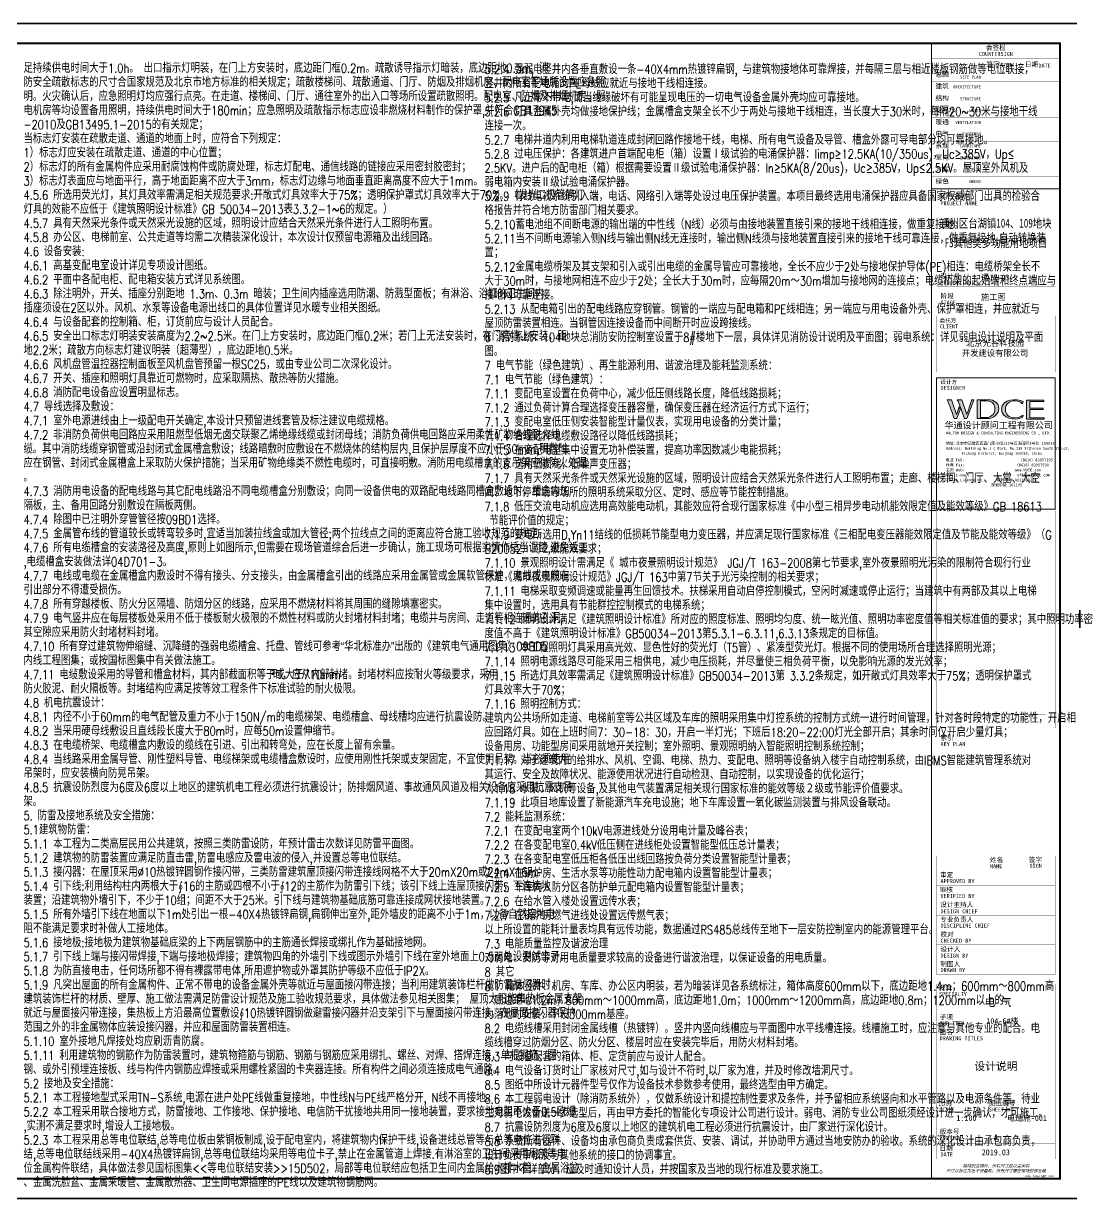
# Model space of a CAD drawing. Extents: x -127004 to 341119, y -13158 to 456864.
# Drawn here: x -96319 to -43379, y 397464 to 456864 of the extents above; entities that cross this region are included whole.
import ezdxf
from ezdxf.enums import TextEntityAlignment as Align

# ---------------------------------------------------------------- set-up
doc = ezdxf.new("R2010")
doc.units = 0
doc.header["$LTSCALE"] = 1000
doc.layers.get('0').update_dxf_attribs({"linetype": 'CONTINUOUS'})
doc.layers.get('Defpoints').update_dxf_attribs({"linetype": 'CONTINUOUS'})
for name, color, linetype in [('DIM-箱柜', 3, 'CONTINUOUS'), ('SL', 6, 'CONTINUOUS'), ('TEL_TEXT', 3, 'CONTINUOUS'), ('TEL_TITLE', 7, 'CONTINUOUS'), ('字', 7, 'CONTINUOUS')]:
    doc.layers.add(name, color=color, linetype=linetype)
doc.layers.add('内审要求修改2.10', color=6, linetype='CONTINUOUS', plot=False)
doc.styles.add('_HZTXT', font='ROMANS2', dxfattribs={"width": 0.8, "bigfont": 'HZDF2'})
doc.styles.add('华文细黑', font='STXIHEI.TTF')
doc.styles.add('图签信息$0$hwxh', font='STXIHEI.TTF')
doc.styles.add('图签信息$0$华文细黑', font='STXIHEI.TTF', dxfattribs={"height": 10})

# ---------------------------------------------------------------- blocks, each defined once
blk = doc.blocks.new('SADF AGF AERG AER GER')
at = {"layer": 'DIM-箱柜'}
blk.add_lwpolyline([(-462150, -1228514), (-378050, -1228514), (-378050, -1287914), (-462150, -1287914)], close=True, dxfattribs=at)
blk = doc.blocks.new('A$C6873132B')
at = {"layer": 'DIM-箱柜'}
blk.add_blockref('SADF AGF AERG AER GER', (378050, 1287914), dxfattribs=at)
blk = doc.blocks.new('图签信息$0$WDCE Copyright200X')
at = {"const_width": 0.016}
blk.add_lwpolyline([(-10.6, 1.26, 1), (-11.4, 1.26, 1)], format="xyb", close=True, dxfattribs=at)
at = {"style": '图签信息$0$华文细黑'}
for s, p in [('WDCE ', (-11.46, 0.5)), ('     Copyright ', (-3.51, 0.5))]:
    blk.add_text(s, height=1, dxfattribs=at).set_placement(p, align=Align.BOTTOM_RIGHT)
blk.add_text('c', height=0.6, dxfattribs=at).set_placement((-11.04, 1.35), align=Align.MIDDLE_CENTER)
blk.add_attdef('200X', text='', height=1, dxfattribs=at).set_placement((-0.45, 0.5), align=Align.BOTTOM_RIGHT)
blk = doc.blocks.new('图签信息$0$logo2')
h = blk.add_hatch(color=7)
h.paths.add_polyline_path([(19.02, -7.36), (15.84, -7.36), (15.84, -3.97), (18.97, -3.97), (18.97, -4.24), (16.46, -4.24), (16.46, -5.45), (18.81, -5.45), (18.81, -5.69), (16.47, -5.69), (16.47, -7.12), (19.02, -7.12)])
edge = h.paths.add_edge_path()
edge.add_spline(control_points=[(15.26, -4.21), (15.26, -4.21), (15.13, -4.65), (15.13, -4.65), (15.13, -4.65), (14.62, -4.1), (13.73, -4.1), (13.04, -4.1), (12.07, -4.54), (12.08, -5.62), (12.08, -6.49), (12.77, -7.16), (13.73, -7.17), (14.66, -7.17), (15.23, -6.68), (15.23, -6.68), (15.23, -6.68), (15.16, -7.11), (15.16, -7.11), (13.63, -7.7), (11.42, -7.29), (11.41, -5.64), (11.4, -3.72), (14.16, -3.66), (15.26, -4.21)], knot_values=[0, 0, 0, 0, 1, 1, 1, 2, 2, 2, 3, 3, 3, 4, 4, 4, 5, 5, 5, 6, 6, 6, 7, 7, 7, 8, 8, 8, 8], degree=3, periodic=0)
edge = h.paths.add_edge_path(flags=16)
edge.add_spline(control_points=[(10.23, -5.57), (10.23, -5.16), (10.12, -4.83), (9.9, -4.58), (9.63, -4.27), (9.23, -4.12), (8.69, -4.12), (8.69, -4.12), (7.64, -4.12), (7.64, -4.12), (7.64, -4.12), (7.64, -7.1), (7.64, -7.1), (7.64, -7.1), (8.66, -7.1), (8.66, -7.1), (9.13, -7.1), (9.52, -6.93), (9.82, -6.6), (10.09, -6.31), (10.23, -5.96), (10.23, -5.57)], knot_values=[0, 0, 0, 0, 1, 1, 1, 2, 2, 2, 3, 3, 3, 4, 4, 4, 5, 5, 5, 6, 6, 6, 7, 7, 7, 7], degree=3, periodic=0)
edge = h.paths.add_edge_path()
edge.add_spline(control_points=[(10.92, -5.51), (10.92, -5.96), (10.72, -6.37), (10.34, -6.72), (9.92, -7.1), (9.41, -7.29), (8.82, -7.29), (8.82, -7.29), (7.03, -7.29), (7.03, -7.29), (7.03, -7.29), (7.03, -3.92), (7.03, -3.92), (7.03, -3.92), (9.1, -3.92), (9.1, -3.92), (9.59, -3.92), (10.01, -4.06), (10.36, -4.34), (10.73, -4.64), (10.92, -5.03), (10.92, -5.51)], knot_values=[0, 0, 0, 0, 1, 1, 1, 2, 2, 2, 3, 3, 3, 4, 4, 4, 5, 5, 5, 6, 6, 6, 7, 7, 7, 7], degree=3, periodic=0)
at = {"lineweight": 0}
blk.add_lwpolyline([(19.02, -7.36), (15.84, -7.36), (15.84, -3.97), (18.97, -3.97), (18.97, -4.24), (16.46, -4.24), (16.46, -5.45), (18.81, -5.45), (18.81, -5.69), (16.47, -5.69), (16.47, -7.12), (19.02, -7.12), (19.02, -7.36)], dxfattribs=at)
for points, knots in [([(10.92, -5.51), (10.92, -5.96), (10.72, -6.37), (10.34, -6.72), (9.92, -7.1), (9.41, -7.29), (8.82, -7.29), (8.82, -7.29), (7.03, -7.29), (7.03, -7.29), (7.03, -7.29), (7.03, -3.92), (7.03, -3.92), (7.03, -3.92), (9.1, -3.92), (9.1, -3.92), (9.59, -3.92), (10.01, -4.06), (10.36, -4.34), (10.73, -4.64), (10.92, -5.03), (10.92, -5.51)], [0, 0, 0, 0, 1, 1, 1, 2, 2, 2, 3, 3, 3, 4, 4, 4, 5, 5, 5, 6, 6, 6, 7, 7, 7, 7]), ([(10.23, -5.57), (10.23, -5.16), (10.12, -4.83), (9.9, -4.58), (9.63, -4.27), (9.23, -4.12), (8.69, -4.12), (8.69, -4.12), (7.64, -4.12), (7.64, -4.12), (7.64, -4.12), (7.64, -7.1), (7.64, -7.1), (7.64, -7.1), (8.66, -7.1), (8.66, -7.1), (9.13, -7.1), (9.52, -6.93), (9.82, -6.6), (10.09, -6.31), (10.23, -5.96), (10.23, -5.57)], [0, 0, 0, 0, 1, 1, 1, 2, 2, 2, 3, 3, 3, 4, 4, 4, 5, 5, 5, 6, 6, 6, 7, 7, 7, 7]), ([(15.26, -4.21), (15.26, -4.21), (15.13, -4.65), (15.13, -4.65), (15.13, -4.65), (14.62, -4.1), (13.73, -4.1), (13.04, -4.1), (12.07, -4.54), (12.08, -5.62), (12.08, -6.49), (12.77, -7.16), (13.73, -7.17), (14.66, -7.17), (15.23, -6.68), (15.23, -6.68), (15.23, -6.68), (15.16, -7.11), (15.16, -7.11), (13.63, -7.7), (11.42, -7.29), (11.41, -5.64), (11.4, -3.72), (14.16, -3.66), (15.26, -4.21)], [0, 0, 0, 0, 1, 1, 1, 2, 2, 2, 3, 3, 3, 4, 4, 4, 5, 5, 5, 6, 6, 6, 7, 7, 7, 8, 8, 8, 8])]:
    blk.add_open_spline(points, degree=3, knots=knots, dxfattribs=at)
blk = doc.blocks.new('图签信息$0$logo1')
h = blk.add_hatch(color=8)
edge = h.paths.add_edge_path()
edge.add_spline(control_points=[(3.86, -5.21), (3.63, -5.88), (3.39, -6.56), (3.39, -6.56), (3.39, -6.56), (2.5, -3.91), (2.5, -3.91), (2.5, -3.91), (1.8, -3.91), (1.69, -3.91), (2.02, -4.39), (2.95, -7.27), (2.95, -7.27), (2.95, -7.27), (3.44, -7.27), (3.44, -7.27), (3.44, -7.27), (4.03, -5.66), (4.03, -5.66), (4.03, -5.66), (3.86, -5.21), (3.86, -5.21)], knot_values=[0, 0, 0, 0, 1, 1, 1, 2, 2, 2, 3, 3, 3, 4, 4, 4, 5, 5, 5, 6, 6, 6, 7, 7, 7, 7], degree=3, periodic=0)
h = blk.add_hatch(color=7)
edge = h.paths.add_edge_path()
edge.add_spline(control_points=[(6.04, -3.91), (6.09, -4.1), (5.2, -6.56), (5.2, -6.56), (5.2, -6.56), (4.3, -3.91), (4.3, -3.91), (4.3, -3.91), (3.6, -3.91), (3.49, -3.91), (3.82, -4.39), (4.75, -7.27), (4.75, -7.27), (4.75, -7.27), (5.24, -7.27), (5.24, -7.27), (5.24, -7.27), (6.33, -4.3), (6.33, -4.3), (6.33, -4.3), (6.48, -3.91), (6.48, -3.91), (6.48, -3.91), (6.21, -3.91), (6.04, -3.91)], knot_values=[0, 0, 0, 0, 1, 1, 1, 2, 2, 2, 3, 3, 3, 4, 4, 4, 5, 5, 5, 6, 6, 6, 7, 7, 7, 8, 8, 8, 8], degree=3, periodic=0)
at = {"color": 8, "lineweight": 0}
blk.add_open_spline([(3.86, -5.21), (3.63, -5.88), (3.39, -6.56), (3.39, -6.56), (3.39, -6.56), (2.5, -3.91), (2.5, -3.91), (2.5, -3.91), (1.8, -3.91), (1.69, -3.91), (2.02, -4.39), (2.95, -7.27), (2.95, -7.27), (2.95, -7.27), (3.44, -7.27), (3.44, -7.27), (3.44, -7.27), (4.03, -5.66), (4.03, -5.66), (4.03, -5.66), (3.86, -5.21), (3.86, -5.21)], degree=3, knots=[0, 0, 0, 0, 1, 1, 1, 2, 2, 2, 3, 3, 3, 4, 4, 4, 5, 5, 5, 6, 6, 6, 7, 7, 7, 7], dxfattribs=at)
at = {"lineweight": 0}
blk.add_open_spline([(6.04, -3.91), (6.09, -4.1), (5.2, -6.56), (5.2, -6.56), (5.2, -6.56), (4.3, -3.91), (4.3, -3.91), (4.3, -3.91), (3.6, -3.91), (3.49, -3.91), (3.82, -4.39), (4.75, -7.27), (4.75, -7.27), (4.75, -7.27), (5.24, -7.27), (5.24, -7.27), (5.24, -7.27), (6.33, -4.3), (6.33, -4.3), (6.33, -4.3), (6.48, -3.91), (6.48, -3.91), (6.48, -3.91), (6.21, -3.91), (6.04, -3.91)], degree=3, knots=[0, 0, 0, 0, 1, 1, 1, 2, 2, 2, 3, 3, 3, 4, 4, 4, 5, 5, 5, 6, 6, 6, 7, 7, 7, 8, 8, 8, 8], dxfattribs=at)
blk.add_blockref('图签信息$0$logo2', (0, 0))
blk = doc.blocks.new('图签信息$0$时间-logo')
at = {"layer": 'Defpoints', "lineweight": 0}
blk.add_lwpolyline([(0, -23.46), (-21.17, -23.46), (-21.17, 0), (0, 0), (0, -23.46)], dxfattribs=at)
blk.add_blockref('图签信息$0$logo1', (-20.97, 0))
at = {"style": '图签信息$0$hwxh'}
for s, height, p in [('华通设计顾问工程有限公司 ', 1.15, (-19.73, -9.05)), ('WALTON DESIGN & CONSULTING ENGINEERING CO., LTD.', 0.5, (-19.5, -10.1)), ('Address: Building No.3 C-Park, No.135 Xizhimen South Street, ', 0.47, (-19.48, -12.83)), ('地址:北京市西城区西直门南小街135号西派国际3号楼 100035', 0.5, (-19.48, -11.94)), ('电话 Tel：                        （8610）83957395 ', 0.5, (-19.56, -14.91)), ('Xicheng District, Beijing 100035, China ', 0.47, (-16.69, -13.72)), ('传真 Fax：                      （8610）83957590 ', 0.5, (-19.48, -15.8)), ('主页 Web：                      www.WDCE.com ', 0.5, (-19.48, -16.69)), ('资质号 Licence No.：    建筑甲级 A111010265 ', 0.5, (-19.48, -18.47)), ('邮件 E-mail：                    office@WDCE.com ', 0.5, (-19.48, -17.58)), ('   规划甲级 101195', 0.5, (-12.6, -19.36))]:
    blk.add_text(s, height=height, dxfattribs=at).set_placement(p)
blk = doc.blocks.new('图签信息')
at = {"const_width": 0.5}
for points in [[(-65, 574), (-65, 500.5), (0, 500.5), (0, 574)], [(-65, 0), (0, 0), (0, 500.5), (-65, 500.5)]]:
    blk.add_lwpolyline(points, close=True, dxfattribs=at)
at = {"const_width": 0.05}
for points in [[(-65, 566.5), (0, 566.5)], [(-39.14, 566.5), (-39.14, 500.5)], [(-19.1, 566.5), (-19.1, 500.5)], [(-65, 560.5), (0, 560.5)], [(-65, 554.5), (0, 554.5)], [(-65, 548.5), (0, 548.5)], [(-65, 542.5), (0, 542.5)], [(-65, 536.5), (0, 536.5)], [(-65, 530.5), (0, 530.5)], [(-65, 524.5), (0, 524.5)], [(-65, 518.5), (0, 518.5)], [(-65, 512.5), (0, 512.5)], [(-65, 512.5), (0, 512.5)], [(-65, 506.5), (0, 506.5)], [(-65, 500.5), (0, 500.5)], [(-62.5, 450.87), (-2.5, 450.87)], [(-62.5, 440.87), (-2.5, 440.87)], [(-2.5, 407.85), (-2.5, 436.12), (-62.5, 436.12), (-62.5, 407.85)], [(-62.5, 407.85), (-2.5, 407.85)], [(-62.5, 404.92), (-62.5, 227.83)], [(-62.5, 404.92), (-2.5, 404.92)], [(-62.5, 227.83), (-2.5, 227.83), (-2.5, 404.92)], [(-57.5, 338.36), (-7.5, 338.36)], [(-57.5, 288.83), (-7.5, 288.83)], [(-57.5, 234.85), (-7.5, 234.85)], [(-62.5, 227.83), (-2.5, 227.83)], [(-62.5, 217.74), (-2.5, 217.74)], [(-62.5, 103.26), (-2.5, 103.26), (-2.5, 163.26), (-62.5, 163.26), (-62.5, 103.26)], [(-37.5, 163.26), (-37.5, 103.26)], [(-20, 163.26), (-20, 103.26)], [(-62.5, 155.76), (-2.5, 155.76)], [(-62.5, 148.26), (-2.5, 148.26)], [(-62.5, 140.76), (-2.5, 140.76)], [(-62.5, 133.26), (-2.5, 133.26)], [(-62.5, 125.76), (-2.5, 125.76)], [(-62.5, 118.26), (-2.5, 118.26)], [(-62.5, 110.76), (-2.5, 110.76)], [(-62.5, 98.5), (-2.5, 98.5), (-2.5, 10), (-62.5, 10), (-62.5, 98.5)], [(-62.5, 83.5), (-2.5, 83.5)], [(-62.5, 76), (-2.5, 76)], [(-62.5, 40), (-2.5, 40)], [(-37.5, 40), (-37.5, 26)], [(-62.5, 26), (-2.5, 26)], [(-62.5, 18), (-2.5, 18)]]:
    blk.add_lwpolyline(points, dxfattribs=at)
at = {"ltscale": 0.001, "xscale": 2.834689937531525, "yscale": 2.834689937531525, "zscale": 2.834689937531525}
blk.add_blockref('图签信息$0$时间-logo', (-2.5, 404.92), dxfattribs=at)
blk.add_blockref('图签信息$0$WDCE Copyright200X', (-2.5, 0)).add_auto_attribs({'200X': '2007'})
at = {"style": '图签信息$0$华文细黑'}
for s, height, p in [('会签栏', 2.4, (-32.5, 573)), ('COUNTERSIGN', 2, (-32.5, 569.6))]:
    blk.add_text(s, height=height, dxfattribs=at).set_placement(p, align=Align.TOP_CENTER)
for s, height, p in [('签字', 2.4, (-37.22, 564.63)), ('日期', 2.4, (-17.79, 564.58)), ('总图', 2.4, (-63, 559.5)), ('SIGN', 2, (-30.32, 563.88)), ('DATE', 2, (-10.96, 563.7)), ('建筑', 2.4, (-63, 553.5)), ('结构', 2.4, (-63, 547.5)), ('给排水', 2.4, (-63, 541.5)), ('暖通', 2.4, (-63, 535.5)), ('电气', 2.4, (-63, 529.5)), ('景观', 2.4, (-63, 523.5)), ('室内', 2.4, (-63, 517.5)), ('方案', 2.4, (-63, 511.5)), ('绿色', 2.4, (-63, 505.5)), ('项目名称', 2.4, (-60.5, 498)), ('PROJECT NAME', 2, (-60.5, 494.08)), ('设计号', 2.4, (-60.54, 457.48)), ('PROJECT NO.', 2, (-60.5, 453.97)), ('阶段', 2.4, (-60.5, 447.47)), ('STAGE', 2, (-60.5, 443.97)), ('委托方', 2, (-60.9, 434.86)), ('CLIENT', 2, (-60.9, 431.86)), ('设计方', 2, (-60.5, 403.83)), ('DESIGNER', 2, (-60.5, 400.83)), ('KEY PLAN', 2, (-60.5, 220.74)), ('索引', 2.4, (-60.5, 224.14)), ('姓名', 2.4, (-35.5, 162.47)), ('签字', 2.4, (-15.81, 162.57)), ('审定', 2.4, (-60.73, 154.81)), ('NAME', 2, (-35.5, 158.96)), ('SIGN', 2, (-15.5, 159.2)), ('APPROVED BY', 2, (-60.5, 151.44)), ('审核', 2.4, (-60.95, 147.29)), ('VERIFIED BY', 2, (-60.5, 143.91)), ('设计主持人', 2.4, (-60.68, 139.76)), ('专业负责人', 2.4, (-60.67, 132.26)), ('DESIGN CHIEF', 2, (-60.5, 136.19)), ('校对', 2.4, (-60.5, 124.76)), ('DISCIPLINE CHIEF', 2, (-60.5, 128.98)), ('CHECKED BY', 2, (-60.5, 121.37)), ('设计人', 2.4, (-60.5, 117.26)), ('DESIGN BY', 2, (-60.5, 113.83)), ('制图人', 2.4, (-60.61, 109.76)), ('DRAWN BY', 2, (-60.5, 106.5)), ('专业', 2.4, (-61.23, 97.93)), ('SPECIALTY', 2, (-61.23, 94.38)), ('SUB ITEM', 2, (-60.88, 79.5)), ('子项', 2.4, (-60.88, 82.92)), ('DRAWING TITLES', 2, (-60.91, 72)), ('图名', 2.4, (-60.91, 75.41)), ('比例', 2.4, (-61.56, 39.42)), ('SCALE', 2, (-61.19, 36)), ('SHEET NO.', 2, (-36.1, 36)), ('图纸编号', 2.4, (-36.1, 39.32)), ('版本号', 2.4, (-61, 25.03)), ('EDITION', 2, (-61.06, 21.61)), ('日期', 2.4, (-61, 16.68)), ('DATE', 2, (-60.5, 13.26))]:
    blk.add_text(s, height=height, dxfattribs=at).set_placement(p, align=Align.TOP_LEFT)
for s, p in [('ARCHITECTURE', (-40.06, 552.7)), ('SITE PLAN', (-40.06, 557.7)), ('STRUCTURE', (-40.06, 546.7)), ('WATER', (-40.06, 540.7)), ('VENTILATION', (-40.06, 534.7)), ('ELECTRIC', (-40.14, 528.89)), ('LANDSCAPE', (-40.14, 522.89)), ('INTERIORS', (-40.14, 516.89)), ('PLAN', (-40.14, 510.89)), ('GREEN', (-40.14, 504.89))]:
    blk.add_text(s, height=1.5, dxfattribs=at).set_placement(p, align=Align.TOP_RIGHT)
at = {"color": 4, "style": '图签信息$0$华文细黑', "width": 0.75}
for s, p in [('通州区台湖镇104、109地块', (-32.5, 480.78)), ('F3其他类多功能用地项目', (-32.5, 470.91))]:
    blk.add_text(s, height=4.5, dxfattribs=at).set_placement(p, align=Align.CENTER)
at = {"color": 4, "style": '图签信息$0$华文细黑'}
for s, p in [('A', (-32.53, 19.4)), ('2019.03', (-32.53, 11.84))]:
    blk.add_text(s, height=3, dxfattribs=at).set_placement(p, align=Align.CENTER)
at = {"style": '图签信息$0$华文细黑', "oblique": 20}
for s, p in [('除特别注明外，所有尺寸是以毫米制', (-32.5, 6.5)), ('尺寸以标注为准不得量取，所有尺寸需在现场校核准确', (-32.5, 4))]:
    blk.add_text(s, height=1.5, dxfattribs=at).set_placement(p, align=Align.MIDDLE_CENTER)
at = {"color": 4, "ltscale": 0.001, "char_height": 3, "width": 58.4895, "style": '图签信息$0$华文细黑'}
for s, insert, attachment_point in [('通17-03', (-40.06, 455.51), 4), ('施工图', (-40.06, 445.51), 4), ('北京光谷科技园\\P开发建设有限公司', (-32.9, 419.71), 5)]:
    blk.add_mtext(s, dxfattribs=dict(at, insert=insert, attachment_point=attachment_point))
blk = doc.blocks.new('图签-A1')
at = {"color": 2}
blk.add_blockref('图签信息', (0, 0), dxfattribs=at)

msp = doc.modelspace()

# ---------------------------------------------------------------- linework, layer by layer
at = {"layer": 'TEL_TITLE'}
msp.add_lwpolyline([(-127004, 397464), (-42904, 397464), (-42904, 456864), (-127004, 456864)], close=True, dxfattribs=at)
at = {"layer": 'TEL_TITLE', "const_width": 100}
msp.add_lwpolyline([(-124504, 398464), (-43904, 398464), (-43904, 455864), (-124504, 455864)], close=True, dxfattribs=at)

# ---------------------------------------------------------------- block references
at = {"layer": 'DIM-箱柜'}
msp.add_blockref('SADF AGF AERG AER GER', (335145, 1685379), dxfattribs=at)
at = {"layer": 'SL', "xscale": 100, "yscale": 100, "zscale": 100}
msp.add_blockref('图签-A1', (-43904, 398464), dxfattribs=at)
at = {"layer": '内审要求修改2.10'}
msp.add_blockref('A$C6873132B', (-42904, 397464), dxfattribs=at)

# ---------------------------------------------------------------- texts
at = {"layer": 'TEL_TEXT', "style": '_HZTXT', "width": 0.8}
for s, height, p in [('足持续供电时间大于1.0h。 出口指示灯明装，在门上方安装时，底边距门框0.2m。疏散诱导指示灯暗装，底边距地0.5m, 消', 456.38, (-96320, 454377)), ('5.2.4 强弱电竖井内各垂直敷设一条-40X4mm热镀锌扁钢, 与建筑物接地体可靠焊接，并每隔三层与相近楼板钢筋做等电位联接，', 456.38, (-73008, 454315)), ('防安全疏散标志的尺寸合国家规范及北京市地方标准的相关规定；疏散楼梯间、疏散通道、门厅、防烟及排烟机房、配电室等场所设置应急照', 456.38, (-96320, 453664)), ('竖井内所有配电箱的PE母线应就近与接地干线相连接。', 456.38, (-73008, 453602)), ('明。火灾确认后，应急照明灯均应强行点亮。在走道、楼梯间、门厅、通往室外的出入口等场所设置疏散照明。配电室、防烟及排烟机房、弱', 456.38, (-96320, 452951)), ('5.2.5 凡正常不带电,而当绝缘破坏有可能呈现电压的一切电气设备金属外壳均应可靠接地。', 456.38, (-73008, 452889)), ('电机房等均设置备用照明，持续供电时间大于180min；应急照明及疏散指示标志应设非燃烧材料制作的保护罩,并符合GB17945', 456.38, (-96320, 452238)), ('5.2.6 灯具金属外壳均做接地保护线；金属槽盒支架全长不少于两处与接地干线相连，当长度大于30米时，每隔20~30米与接地干线', 456.38, (-73008, 452176)), ('-2010及GB13495.1-2015的有关规定；', 456.38, (-96320, 451525)), ('连接一次。', 456.4, (-73008, 451463)), ('当标志灯安装在疏散走道、通道的地面上时，应符合下列规定：', 456.38, (-96320, 450812)), ('5.2.7 电梯井道内利用电梯轨道连成封闭回路作接地干线，电梯、所有电气设备及导管、槽盒外露可导电部分均可靠接地。', 456.38, (-73008, 450750)), ('1）标志灯应安装在疏散走道、通道的中心位置；', 456.38, (-96320, 450099)), ('5.2.8 过电压保护：各建筑进户首端配电柜（箱）设置Ⅰ级试验的电涌保护器：Iimp≥12.5KA(10/350us)，Uc≥385V，Up≤', 456.38, (-73008, 450037)), ('2）标志灯的所有金属构件应采用耐腐蚀构件或防腐处理，标志灯配电、通信线路的链接应采用密封胶密封；', 456.38, (-96320, 449386)), ('2.5KV。进户后的配电柜（箱）根据需要设置Ⅱ级试验电涌保护器：In≥5KA(8/20us)，Uc≥385V，Up≤2.5KV。屋顶室外风机及', 456.38, (-73008, 449324)), ('3）标志灯表面应与地面平行，高于地面距离不应大于3mm，标志灯边缘与地面垂直距离高度不应大于1mm。', 456.38, (-96320, 448673)), ('弱电箱内安装Ⅱ级试验电涌保护器。', 456.38, (-73008, 448611)), ('4.5.6 所选用荧光灯，其灯具效率需满足相关规范要求:开敞式灯具效率大于75%%%；透明保护罩式灯具效率大于70%。（发光二极管筒灯', 456.38, (-96320, 447960)), ('5.2.9 有线电视系统引入端，电话、网络引入端等处设过电压保护装置。本项目最终选用电涌保护器应具备国家权威部门出具的检验合', 456.38, (-73008, 447898)), ('灯具的效能不应低于《建筑照明设计标准》GB 50034-2013表3.3.2-1~6的规定。）', 456.38, (-96320, 447247)), ('格报告并符合地方防雷部门相关要求。', 456.38, (-73008, 447185)), ('4.5.7 具有天然采光条件或天然采光设施的区域，照明设计应结合天然采光条件进行人工照明布置。', 456.38, (-96320, 446534)), ('5.2.10蓄电池组不间断电源的输出端的中性线（N线）必须与由接地装置直接引来的接地干线相连接，做重复接地。', 456.38, (-73008, 446472)), ('4.5.8 办公区、电梯前室、公共走道等均需二次精装深化设计，本次设计仅预留电源箱及出线回路。', 456.38, (-96320, 445821)), ('5.2.11当不间断电源输入侧N线与输出侧N线无连接时，输出侧N线须与接地装置直接引来的接地干线可靠连接，做重复接地,自动转换装', 456.38, (-73008, 445759)), ('4.6 设备安装:', 456.4, (-96320, 445108)), ('置；', 456.4, (-73008, 445046)), ('4.6.1 高基变配电室设计详见专项设计图纸。', 456.38, (-96320, 444395)), ('5.2.12金属电缆桥架及其支架和引入或引出电缆的金属导管应可靠接地，全长不应少于2处与接地保护导体(PE)相连：电缆桥架全长不', 456.38, (-73008, 444333)), ('4.6.2 平面中各配电柜、配电箱安装方式详见系统图。', 456.38, (-96320, 443682)), ('大于30m时，与接地网相连不应少于2处；全长大于30m时，应每隔20m～30m增加与接地网的连接点；电缆桥架的起始端和终点端应与', 456.38, (-73008, 443620)), ('4.6.3 除注明外，开关、插座分别距地 1.3m、0.3m 暗装；卫生间内插座选用防潮、防溅型面板；有淋浴、浴缸的卫生间内', 456.38, (-96320, 442969)), ('接地网可靠连接。', 456.4, (-73008, 442907)), ('插座须设在2区以外。风机、水泵等设备电源出线口的具体位置详见水暖专业相关图纸。', 456.38, (-96320, 442256)), ('5.2.13 从配电箱引出的配电线路应穿钢管。钢管的一端应与配电箱和PE线相连；另一端应与用电设备外壳、保护罩相连，并应就近与', 456.38, (-73008, 442194)), ('4.6.4 与设备配套的控制箱、柜，订货前应与设计人员配合。', 456.38, (-96320, 441543)), ('屋顶防雷装置相连。当钢管因连接设备而中间断开时应设跨接线。', 456.38, (-73008, 441481)), ('4.6.5 安全出口标志灯明装安装高度为2.2~2.5米。在门上方安装时，底边距门框0.2米；若门上无法安装时，在门旁墙上安装，距', 456.38, (-96320, 440830)), ('6 消防系统：104地块总消防安防控制室设置于8#楼地下一层，具体详见消防设计说明及平面图；弱电系统：详见弱电设计说明及平面', 456.38, (-73008, 440768)), ('地2.2米；疏散方向标志灯建议明装（超薄型），底边距地0.5米。', 456.38, (-96320, 440117)), ('图。', 456.4, (-73008, 440055)), ('4.6.6 风机盘管温控器控制面板至风机盘管预留一根SC25，或由专业公司二次深化设计。', 456.38, (-96320, 439404)), ('7 电气节能（绿色建筑）、再生能源利用、谐波治理及能耗监测系统：', 456.38, (-73008, 439342)), ('4.6.7 开关、插座和照明灯具靠近可燃物时，应采取隔热、散热等防火措施。', 456.38, (-96320, 438691)), ('7.1 电气节能（绿色建筑）：', 456.38, (-73008, 438629)), ('4.6.8 消防配电设备应设置明显标志。', 456.38, (-96320, 437978)), ('7.1.1 变配电室设置在负荷中心，减少低压侧线路长度，降低线路损耗；', 456.38, (-73008, 437916)), ('4.7 导线选择及敷设：', 456.38, (-96320, 437265)), ('7.1.2 通过负荷计算合理选择变压器容量，确保变压器在经济运行方式下运行；', 456.38, (-73008, 437203)), ('4.7.1 室外电源进线由上一级配电开关确定,本设计只预留进线套管及标注建议电缆规格。', 456.38, (-96320, 436552)), ('7.1.3 变配电室低压侧安装智能型计量仪表，实现用电设备的分类计量；', 456.38, (-73008, 436490)), ('4.7.2 非消防负荷供电回路应采用阻燃型低烟无卤交联聚乙烯绝缘线缆或封闭母线；消防负荷供电回路应采用柔性矿物绝缘耐火线', 456.38, (-96320, 435839)), ('7.1.4 合理选择电缆敷设路径以降低线路损耗；', 456.38, (-73008, 435777)), ('缆。其中消防线缆穿钢管或沿封闭式金属槽盒敷设；线路暗敷时应敷设在不燃烧体的结构层内,且保护层厚度不应小于30mm,明敷时', 456.38, (-96320, 435126)), ('7.1.5 在变配电室集中设置无功补偿装置，提高功率因数减少电能损耗；', 456.38, (-73008, 435064)), ('应在钢管、封闭式金属槽盒上采取防火保护措施；当采用矿物绝缘类不燃性电缆时，可直接明敷。消防用电缆槽盒的支吊架应做防火处理', 456.38, (-96320, 434413)), ('7.1.6 选用低损耗，低噪声变压器；', 456.38, (-73008, 434351)), ('。', 456, (-96320, 433700)), ('7.1.7 具有天然采光条件或天然采光设施的区域，照明设计应结合天然采光条件进行人工照明布置；走廊、楼梯间、门厅、大堂、大空', 456.38, (-73008, 433638)), ('4.7.3 消防用电设备的配电线路与其它配电线路沿不同电缆槽盒分别敷设；向同一设备供电的双路配电线路同槽盒敷设时，槽盒内加', 456.38, (-96320, 432987)), ('间、地下停车场等场所的照明系统采取分区、定时、感应等节能控制措施。', 456.38, (-73008, 432925)), ('隔板，主、备用回路分别敷设在隔板两侧。', 456.38, (-96320, 432274)), ('7.1.8 低压交流电动机应选用高效能电动机，其能效应符合现行国家标准《中小型三相异步电动机能效限定值及能效等级》GB 18613', 456.38, (-73008, 432212)), ('4.7.4 除图中已注明外穿管管径按09BD1选择。', 456.38, (-96320, 431561)), (' 节能评价值的规定；', 456.4, (-73008, 431499)), ('4.7.5 金属管布线的管道较长或转弯较多时,宜适当加装拉线盒或加大管径;两个拉线点之间的距离应符合施工验收规范的规定。', 456.38, (-96320, 430848)), ('7.1.9 变电所选用D,Yn11结线的低损耗节能型电力变压器，并应满足现行国家标准《三相配电变压器能效限定值及节能及能效等级》（G', 456.38, (-73008, 430786)), ('4.7.6 所有电缆槽盒的安装路径及高度,原则上如图所示,但需要在现场管道综合后进一步确认，施工现场可根据实情作适当调整,避免返工', 456.38, (-96320, 430135)), ('B20052）的２级能效要求；', 456.38, (-73008, 430073)), (',电缆槽盒安装做法详04D701-3。', 456.38, (-96320, 429422)), ('7.1.10 景观照明设计需满足《 城市夜景照明设计规范》 JGJ/T 163-2008第七节要求,室外夜景照明光污染的限制符合现行行业', 456.38, (-73008, 429360)), ('4.7.7 电线或电缆在金属槽盒内敷设时不得有接头、分支接头，由金属槽盒引出的线路应采用金属管或金属软管保护，电线或电缆在', 456.38, (-96320, 428709)), ('标准《城市夜景照明设计规范》JGJ/T 163中第7节关于光污染控制的相关要求；', 456.38, (-73008, 428647)), ('引出部分不得遭受损伤。', 456.38, (-96320, 427996)), ('7.1.11 电梯采取变频调速或能量再生回馈技术。扶梯采用自动启停控制模式，空闲时减速或停止运行；当建筑中有两部及其以上电梯', 456.38, (-73008, 427934)), ('4.7.8 所有穿越楼板、防火分区隔墙、防烟分区的线路，应采用不燃烧材料将其周围的缝隙填塞密实。', 456.38, (-96320, 427283)), ('集中设置时，选用具有节能群控控制模式的电梯系统；', 456.38, (-73008, 427221)), ('4.7.9 电气竖井应在每层楼板处采用不低于楼板耐火极限的不燃性材料或防火封堵材料封堵；电缆井与房间、走道等相连通的孔洞,', 456.38, (-96320, 426570)), ('7.1.12 照明设计满足《建筑照明设计标准》所对应的照度标准、照明均匀度、统一眩光值、照明功率密度值等相关标准值的要求；其中照明功率密', 456.38, (-73008, 426508)), ('其空隙应采用防火封堵材料封堵。', 456.38, (-96320, 425857)), ('度值不高于《建筑照明设计标准》GB50034-2013第5.3.1-6.3.11,6.3.13条规定的目标值。', 456.38, (-73008, 425795)), ('4.7.10 所有穿过建筑物伸缩缝、沉降缝的强弱电缆槽盒、托盘、管线可参考“华北标准办”出版的《建筑电气通用图集》09BD5', 456.38, (-96320, 425144)), ('7.1.13 本工程照明灯具采用高光效、显色性好的荧光灯（T5管）、紧凑型荧光灯。根据不同的使用场所合理选择照明光源；', 456.38, (-73008, 425082)), ('内线工程图集；或按国标图集中有关做法施工。', 456.38, (-96320, 424431)), ('7.1.14 照明电源线路尽可能采用三相供电，减少电压损耗，并尽量使三相负荷平衡，以免影响光源的发光效率；', 456.38, (-73008, 424369)), ('4.7.11 电缆敷设采用的导管和槽盒材料，其内部截面积等于或大于710mm', 456.38, (-96320, 423718)), ('2', 230, (-83790, 423948)), ('时，应从内部封堵。封堵材料应按耐火等级要求，采用', 456.38, (-83702, 423718)), ('7.1.15 所选灯具效率需满足《建筑照明设计标准》GB50034-2013第 3.3.2条规定，如开敞式灯具效率大于75%；透明保护罩式', 456.38, (-73008, 423656)), ('防火胶泥、耐火隔板等。封堵结构应满足按等效工程条件下标准试验的耐火极限。', 456.38, (-96320, 423005)), ('灯具效率大于70%；', 456.4, (-73008, 422943)), ('4.8 机电抗震设计：', 456.38, (-96320, 422292)), ('7.1.16 照明控制方式：', 456.38, (-73008, 422230)), ('4.8.1 内径不小于60mm的电气配管及重力不小于150N/m的电缆梯架、电缆槽盒、母线槽均应进行抗震设防。', 456.38, (-96320, 421579)), ('建筑内公共场所如走道、电梯前室等公共区域及车库的照明采用集中灯控系统的控制方式统一进行时间管理，针对各时段特定的功能性，开启相', 456.38, (-73008, 421517)), ('4.8.2 当采用硬母线敷设且直线段长度大于80m时，应每50m设置伸缩节。', 456.38, (-96320, 420866)), ('应回路灯具。如在上班时间7：30-18：30，开启一半灯光；下班后18:20-22:00灯光全部开启；其余时间仅开启少量灯具；', 456.38, (-73008, 420804)), ('4.8.3 在电缆桥架、电缆槽盒内敷设的缆线在引进、引出和转弯处，应在长度上留有余量。', 456.38, (-96320, 420153)), ('设备用房、功能型房间采用就地开关控制；室外照明、景观照明纳入智能照明控制系统控制；', 456.38, (-73008, 420091)), ('4.8.4 当线路采用金属导管、刚性塑料导管、电缆梯架或电缆槽盒敷设时，应使用刚性托架或支架固定，不宜使用吊架。当必须使用', 456.38, (-96320, 419440)), ('7.1.17 对于建筑内的给排水、风机、空调、电梯、热力、变配电、照明等设备纳入楼宇自动控制系统，由IBMS智能建筑管理系统对', 456.38, (-73008, 419378)), ('吊架时，应安装横向防晃吊架。', 456.38, (-96320, 418727)), ('其运行、安全及故障状况、能源使用状况进行自动检测、自动控制，以实现设备的优化运行；', 456.38, (-73008, 418665)), ('4.8.5 抗震设防烈度为6度及6度以上地区的建筑机电工程必须进行抗震设计；防排烟风道、事故通风风道及相关设备应采用抗震支吊', 456.38, (-96320, 418014)), ('7.1.18 水泵、风机等设备,及其他电气装置满足相关现行国家标准的能效等级２级或节能评价值要求。', 456.38, (-73008, 417952)), ('架。', 456.4, (-96320, 417301)), ('7.1.19 此项目地库设置了新能源汽车充电设施；地下车库设置一氧化碳监测装置与排风设备联动。', 456.38, (-73008, 417239)), ('5. 防雷及接地系统及安全措施：', 456.38, (-96320, 416588)), ('7.2 能耗监测系统：', 456.38, (-73008, 416526)), ('5.1建筑物防雷：', 456.4, (-96320, 415875)), ('7.2.1 在变配电室两个10kV电源进线处分设用电计量及峰谷表； ', 456.38, (-73008, 415813)), ('5.1.1 本工程为二类高层民用公共建筑，按照三类防雷设防，年预计雷击次数详见防雷平面图。', 456.38, (-96320, 415162)), ('7.2.2 在各变配电室0.4kV低压侧在进线柜处设置智能型低压总计量表；', 456.38, (-73008, 415100)), ('5.1.2 建筑物的防雷装置应满足防直击雷,防雷电感应及雷电波的侵入,并设置总等电位联结。', 456.38, (-96320, 414449)), ('7.2.3 在各变配电室低压柜各低压出线回路按负荷分类设置智能型计量表；', 456.38, (-73008, 414387)), ('5.1.3 接闪器：在屋顶采用%%c10热镀锌圆钢作接闪带，三类防雷建筑屋顶接闪带连接线网格不大于20mX20m或24mX16m。', 456.38, (-96320, 413736)), ('7.2.4 在锅炉房、生活水泵等功能性动力配电箱内设置智能型计量表；', 456.38, (-73008, 413674)), ('5.1.4 引下线:利用结构柱内两根大于∮16的主筋或四根不小于∮12的主筋作为防雷引下线；该引下线上连屋顶接闪带，下连接地', 456.38, (-96320, 413023)), ('7.2.5 车库内人防分区各防护单元配电箱内设置智能型计量表；', 456.38, (-73008, 412961)), ('装置；沿建筑物外墙引下，不少于10组；间距不大于25米。引下线与建筑物基础底筋可靠连接成网状接地装置。', 456.38, (-96320, 412310)), ('7.2.6 在给水管入楼处设置远传水表；', 456.38, (-73008, 412248)), ('5.1.5 所有外墙引下线在地面以下1m处引出一根-40X4热镀锌扁钢,扁钢伸出室外,距外墙皮的距离不小于1m，以备自然接地电', 456.38, (-96320, 411597)), ('7.2.7 在锅炉房燃气进线处设置远传燃气表；', 456.38, (-73008, 411535)), ('阻不能满足要求时补做人工接地体。', 456.38, (-96320, 410884)), ('以上所设置的能耗计量表均具有远传功能，数据通过RS485总线传至地下一层安防控制室内的能源管理平台。', 456.38, (-73008, 410822)), ('5.1.6 接地极:接地极为建筑物基础底梁的上下两层钢筋中的主筋通长焊接或绑扎作为基础接地网。', 456.38, (-96320, 410171)), ('7.3 电能质量监控及谐波治理', 456.38, (-73008, 410109)), ('5.1.7 引下线上端与接闪带焊接,下端与接地极焊接；建筑物四角的外墙引下线或图示外墙引下线在室外地面上0.5m处设测试卡子。', 456.38, (-96320, 409458)), ('对弱电、安防等对用电质量要求较高的设备进行谐波治理，以保证设备的用电质量。', 456.38, (-73008, 409396)), ('5.1.8 为防直接电击，任何场所都不得有裸露带电体,所用遮护物或外罩其防护等级不应低于IP2X。', 456.38, (-96320, 408745)), ('8 其它', 456.4, (-73008, 408683)), ('5.1.9 凡突出屋面的所有金属构件、正常不带电的设备金属外壳等就近与屋面接闪带连接；当利用建筑装饰栏杆做防雷接闪器时，', 456.38, (-96320, 408032)), ('8.1 箱体竖井、机房、车库、办公区内明装，若为暗装详见各系统标注，箱体高度600mm以下，底边距地1.4m；600mm～800mm高', 456.38, (-73008, 407970)), ('建筑装饰栏杆的材质、壁厚、施工做法需满足防雷设计规范及施工验收规范要求，具体做法参见相关图集； 屋顶太阳能集热板金属支架', 456.38, (-96320, 407319)), ('，底边距地1.2m；800mm～1000mm高，底边距地1.0m；1000mm～1200mm高，底边距地0.8m；1200mm以上的，', 456.38, (-73008, 407257)), ('就近与屋面接闪带连接，集热板上方沿最高位置敷设∮10热镀锌圆钢做避雷接闪器并沿支架引下与屋面接闪带连接。在屋面接闪器保护', 456.38, (-96320, 406606)), ('为落地时安装，下设300mm基座。', 456.38, (-73008, 406544)), ('范围之外的非金属物体应装设接闪器，并应和屋面防雷装置相连。', 456.38, (-96320, 405893)), ('8.2 电缆线槽采用封闭金属线槽（热镀锌）。竖井内竖向线槽应与平面图中水平线槽连接。线槽施工时，应注意与其他专业的配合。电', 456.38, (-73008, 405831)), ('5.1.10 室外接地凡焊接处均应刷沥青防腐。', 456.38, (-96320, 405180)), ('缆线槽穿过防烟分区、防火分区、楼层时应在安装完毕后，用防火材料封堵。', 456.38, (-73008, 405118)), ('5.1.11 利用建筑物的钢筋作为防雷装置时，建筑物箍筋与钢筋、钢筋与钢筋应采用绑扎、螺丝、对焊、搭焊连接，单根钢筋、圆', 456.38, (-96320, 404467)), ('8.3 与设备配套的箱体、柜、定货前应与设计人配合。 ', 456.38, (-73008, 404405)), ('钢、或外引预埋连接板、线与构件内钢筋应焊接或采用螺栓紧固的卡夹器连接。所有构件之间必须连接成电气通路。', 456.38, (-96320, 403754)), ('8.4 电气设备订货时让厂家核对尺寸,如与设计不符时,以厂家为准，并及时修改墙洞尺寸。', 456.38, (-73008, 403692)), ('5.2 接地及安全措施：', 456.38, (-96320, 403041)), ('8.5 图纸中所设计元器件型号仅作为设备技术参数参考使用，最终选型由甲方确定。', 456.38, (-73008, 402979)), ('5.2.1 本工程接地型式采用TN-S系统,电源在进户处PE线做重复接地，中性线N与PE线严格分开, N线不再接地。', 456.38, (-96320, 402328)), ('8.6 本工程弱电设计（除消防系统外），仅做系统设计和提控制性要求及条件，并予留相应系统竖向和水平管路以及电源条件等。待业', 456.38, (-73008, 402266)), ('5.2.2 本工程采用联合接地方式，防雷接地、工作接地、保护接地、电信防干扰接地共用同一接地装置，要求接地电阻不大于0.5欧姆', 456.38, (-96320, 401615)), ('主对弱电设备进一步选型后，再由甲方委托的智能化专项设计公司进行设计。弱电、消防专业公司图纸须经设计进一步确认，才可施工。', 456.38, (-73008, 401553)), (',实测不满足要求时,增设人工接地极。', 456.38, (-96320, 400902)), ('8.7 抗震设防烈度为6度及6度以上地区的建筑机电工程必须进行抗震设计，由厂家进行深化设计。', 456.38, (-73008, 400840)), ('5.2.3 本工程采用总等电位联结,总等电位板由紫铜板制成,设于配电室内，将建筑物内保护干线,设备进线总管等与总等电位进行联', 456.38, (-96320, 400189)), ('8.8 系统所有器件、设备均由承包商负责成套供货、安装、调试，并协助甲方通过当地安防办的验收。系统的深化设计由承包商负责，', 456.38, (-73008, 400127)), ('结,总等电位联结线采用-40X4热镀锌扁钢,总等电位联结均采用等电位卡子,禁止在金属管道上焊接.有淋浴室的卫生间采用局部等电', 456.38, (-96320, 399476)), ('设计负责审核及与其他系统的接口的协调事宜。', 456.38, (-73008, 399414)), ('位金属构件联结，具体做法参见国标图集<<等电位联结安装>>15D502，局部等电位联结应包括卫生间内金属给水排水管、金属浴盆', 456.38, (-96320, 398763)), ('8.9图中不详部分，应及时通知设计人员，并按国家及当地的现行标准及要求施工。', 456.38, (-73008, 398701)), ('、金属洗脸盆、金属采暖管、金属散热器、卫生间电源插座的PE线以及建筑物钢筋网。', 456.38, (-96320, 398050))]:
    msp.add_text(s, height=height, dxfattribs=at).set_placement(p)
at = {"layer": '字', "style": '华文细黑'}
for s, p in [('104-6#楼', (-47637, 406299)), ('1:100', (-49152, 401388)), ('电通施-001', (-46587, 401388))]:
    msp.add_text(s, height=285.4, dxfattribs=at).set_placement(p)
at = {"layer": '字', "char_height": 400, "width": 78154.16, "attachment_point": 5, "style": '华文细黑'}
for s, insert in [('电 气', (-47041, 407362)), ('设计说明', (-47148, 404124))]:
    msp.add_mtext(s, dxfattribs=dict(at, insert=insert))

doc.saveas('drawing.dxf')
